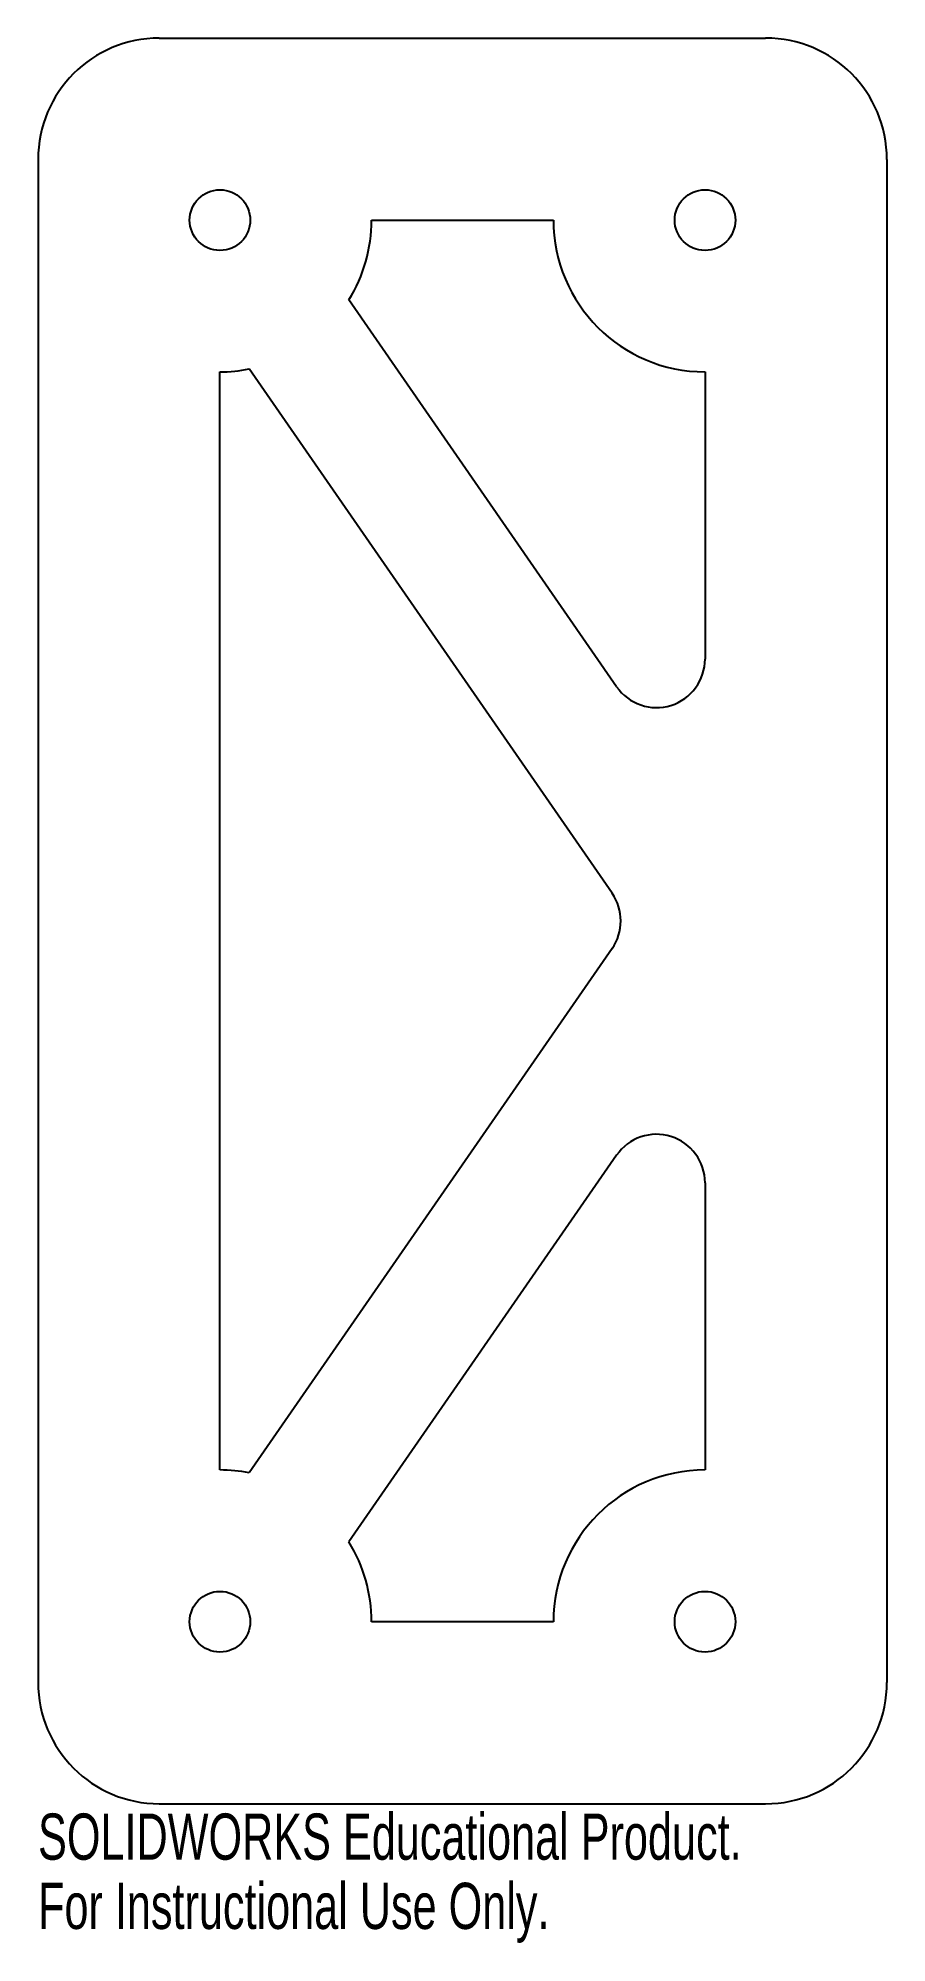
# Model space of a CAD drawing. Header units: inches. Extents: x 62.16 to 65.66, y -168.77 to -160.92.
import ezdxf

# ---------------------------------------------------------------- set-up
doc = ezdxf.new("R2010")
doc.units = ezdxf.units.IN
doc.header["$MEASUREMENT"] = 0
doc.styles.add('SLDTEXTSTYLE0', font='TXT', dxfattribs={"width": 0.7})

msp = doc.modelspace()

# ---------------------------------------------------------------- linework, layer by layer
at = {"color": 7, "linetype": 'Continuous', "lineweight": 25}
for p, q in [((62.6638, -160.9246), (65.1638, -160.9246)), ((62.1638, -161.4246), (62.1638, -167.6987)), ((65.6638, -161.4246), (65.6638, -167.6987)), ((63.5388, -161.6746), (64.2888, -161.6746)), ((64.5494, -163.5966), (63.4455, -162.0031)), ((62.9138, -166.8237), (62.9138, -162.2996)), ((64.5308, -164.4478), (63.0345, -162.2878)), ((64.9138, -162.2996), (64.9138, -163.4827)), ((64.5308, -164.6756), (63.0345, -166.8355)), ((64.5494, -165.5267), (63.4455, -167.1202)), ((64.9138, -165.6406), (64.9138, -166.8237)), ((64.2888, -167.4487), (63.5388, -167.4487)), ((62.6638, -168.1987), (65.1638, -168.1987))]:
    msp.add_line(p, q, dxfattribs=at)
for centre in [(62.9138, -161.6746), (64.9138, -161.6746), (62.9138, -167.4487), (64.9138, -167.4487)]:
    msp.add_circle(centre, 0.125, dxfattribs=at)
for centre, radius, start, end in [((62.6638, -161.4246), 0.5, 90, 180), ((65.1638, -161.4246), 0.5, 0, 90), ((62.9138, -161.6746), 0.625, 328.29035, 0), ((64.9138, -161.6746), 0.625, 180, 270), ((62.9138, -161.6746), 0.625, 270, 281.13399), ((64.7138, -163.4827), 0.2, 214.71217, 0), ((64.3664, -164.5617), 0.2, 325.28783, 34.71217), ((64.7138, -165.6406), 0.2, 0, 145.28783), ((62.9138, -167.4487), 0.625, 78.86601, 90), ((64.9138, -167.4487), 0.625, 90, 180), ((62.9138, -167.4487), 0.625, 0, 31.70965), ((62.6638, -167.6987), 0.5, 180, 270), ((65.1638, -167.6987), 0.5, 270, 0)]:
    msp.add_arc(centre, radius, start, end, dxfattribs=at)

# ---------------------------------------------------------------- texts
at = {"color": 7, "linetype": 'Continuous', "char_height": 0.1903, "attachment_point": 1, "style": 'SLDTEXTSTYLE0'}
for s, insert in [('SOLIDWORKS Educational Product.', (62.1638, -168.2389)), ('For Instructional Use Only.', (62.1638, -168.5243))]:
    msp.add_mtext(s, dxfattribs=dict(at, insert=insert))

doc.saveas('drawing.dxf')
